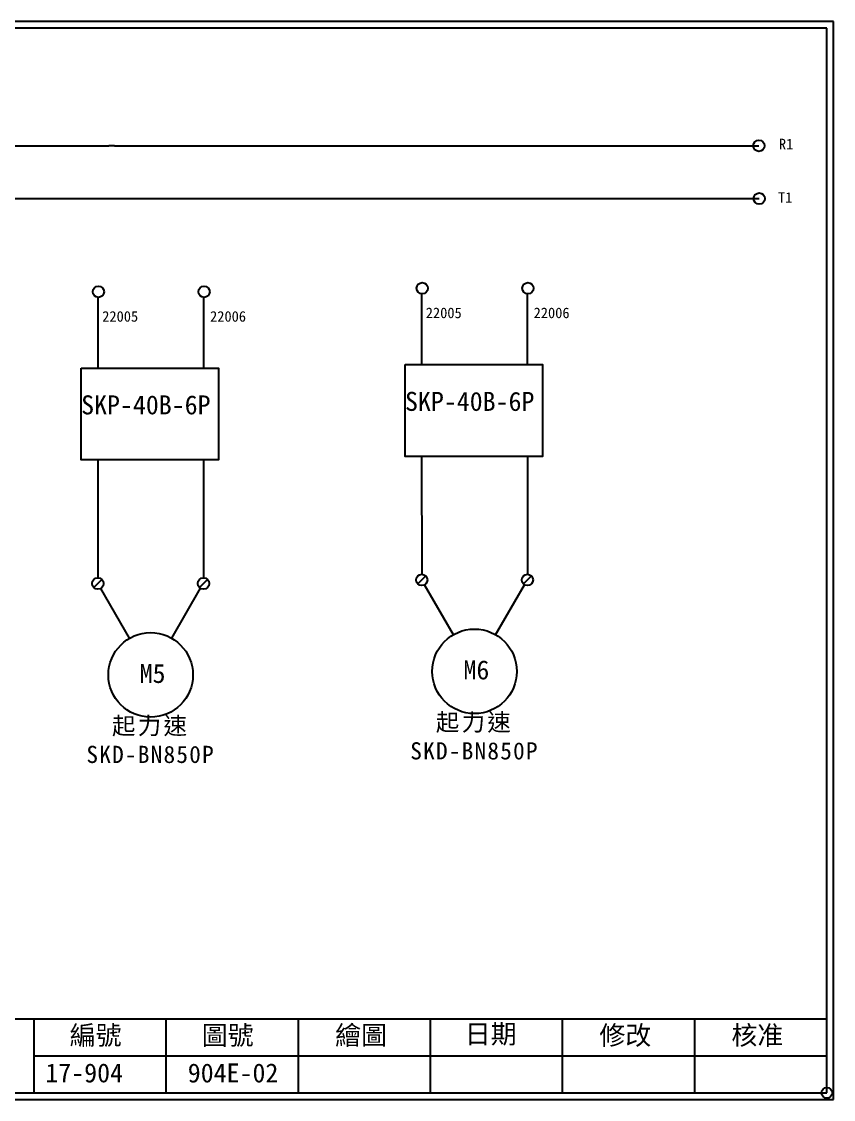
# Model space of a CAD drawing. Extents: x 275 to 562, y 265 to 469.
# Drawn here: x 408.3 to 561.9, y 264.9 to 468.9 of the extents above; entities that cross this region are included whole.
import ezdxf

# ---------------------------------------------------------------- set-up
doc = ezdxf.new("R2010")
doc.units = 0
doc.layers.get('0').update_dxf_attribs({"linetype": 'CONTINUOUS'})
doc.layers.add('圖框層', color=7, linetype='CONTINUOUS')
doc.layers.add('標尺寸層', color=3, linetype='CONTINUOUS')
doc.styles.add('STSL', font='kaiu.ttf')
doc.styles.add('標楷體', font='kaiu.ttf')

msp = doc.modelspace()

# ---------------------------------------------------------------- linework, layer by layer
at = {"color": 7}
for p, q in [((422.67, 416.72), (422.67, 410.86)), ((442.67, 416.72), (442.67, 410.86)), ((483.96, 417.39), (483.96, 411.52)), ((503.96, 417.39), (503.96, 411.52)), ((422.67, 410.86), (422.68, 403.32)), ((442.67, 410.86), (442.68, 403.32)), ((483.96, 411.52), (483.96, 403.99)), ((503.96, 411.52), (503.96, 403.99)), ((422.68, 385.95), (422.69, 363.66)), ((442.68, 385.95), (442.69, 363.66)), ((483.97, 386.61), (483.98, 364.32)), ((503.97, 386.61), (503.98, 364.32)), ((423.45, 363.34), (421.93, 361.83)), ((443.45, 363.34), (441.93, 361.83)), ((484.74, 364.01), (483.22, 362.49)), ((504.74, 364.01), (503.22, 362.49)), ((428.68, 352.21), (423.23, 361.66)), ((436.68, 352.21), (442.14, 361.67)), ((489.97, 352.88), (484.52, 362.32)), ((497.97, 352.88), (503.43, 362.33))]:
    msp.add_line(p, q, dxfattribs=at)
for centre, radius in [((547.79, 445.41), 1.07), ((547.85, 435.41), 1.07), ((422.79, 417.78), 1.07), ((442.79, 417.78), 1.07), ((484.08, 418.45), 1.07), ((504.08, 418.45), 1.07), ((422.69, 362.58), 1.07), ((442.69, 362.58), 1.07), ((483.98, 363.25), 1.07), ((503.98, 363.25), 1.07), ((432.68, 345.28), 8), ((493.97, 345.95), 8), ((560.65, 266.2), 1)]:
    msp.add_circle(centre, radius, dxfattribs=at)
at = {"layer": '圖框層', "color": 7}
for p, q in [((561.9, 468.91), (274.9, 468.91)), ((560.65, 467.66), (276.15, 467.66)), ((560.65, 266.2), (560.65, 467.66)), ((561.9, 264.95), (561.9, 468.91)), ((276.15, 280.2), (560.65, 280.2)), ((410.65, 266.2), (410.65, 280.2)), ((435.65, 266.2), (435.65, 280.2)), ((460.65, 266.2), (460.65, 280.2)), ((485.65, 266.2), (485.65, 280.2)), ((510.65, 266.2), (510.65, 280.2)), ((535.65, 266.2), (535.65, 280.2)), ((410.65, 273.2), (560.65, 273.2)), ((276.15, 266.2), (560.65, 266.2)), ((274.9, 264.95), (561.9, 264.95))]:
    msp.add_line(p, q, dxfattribs=at)
at = {"layer": '標尺寸層', "color": 7}
for p, q in [((365.64, 445.41), (424.79, 445.41)), ((425.86, 445.41), (424.79, 445.41)), ((425.86, 445.41), (547.79, 445.41)), ((405.86, 435.41), (547.85, 435.41)), ((422.67, 416.72), (422.67, 410.86)), ((483.96, 417.39), (483.96, 411.52))]:
    msp.add_line(p, q, dxfattribs=at)
for points in [[(480.82, 403.99), (506.81, 403.99), (506.81, 386.61), (480.82, 386.61)], [(419.53, 403.32), (445.52, 403.32), (445.52, 385.95), (419.53, 385.95)]]:
    msp.add_lwpolyline(points, close=True, dxfattribs=at)

# ---------------------------------------------------------------- texts
at = {"color": 7, "char_height": 3.25, "width": 24.1454, "attachment_point": 2, "style": '標楷體'}
for insert in [(432.68, 337.28), (493.97, 337.95)]:
    msp.add_mtext('{\\T1.1;起力速\\PSKD-BN850P}', dxfattribs=dict(at, insert=insert))
at = {"layer": '圖框層', "color": 7, "style": 'STSL'}
for s, height, p in [('R1', 2, (551.57, 444.74)), ('T1', 2, (551.4, 434.62)), ('22005', 2, (423.52, 412.12)), ('22006', 2, (443.93, 412.12)), ('22005', 2, (484.75, 412.79)), ('22006', 2, (505.16, 412.79)), ('SKP-40B-6P', 3.6, (419.53, 394.58)), ('SKP-40B-6P', 3.6, (480.82, 395.24)), ('M5', 3.6, (430.6, 343.76)), ('M6', 3.6, (491.88, 344.43)), ('繪圖', 3.6, (467.59, 275.29)), ('日期', 3.6, (492.12, 275.53)), ('編號', 3.6, (417.36, 275.28)), ('圖號', 3.6, (442.36, 275.28)), ('修改', 3.6, (517.59, 275.29)), ('核准', 3.6, (542.59, 275.29)), ('17-904', 3.6, (412.76, 268.17)), ('904E-02', 3.6, (439.71, 268.16))]:
    msp.add_text(s, height=height, dxfattribs=at).set_placement(p)

doc.saveas('drawing.dxf')
